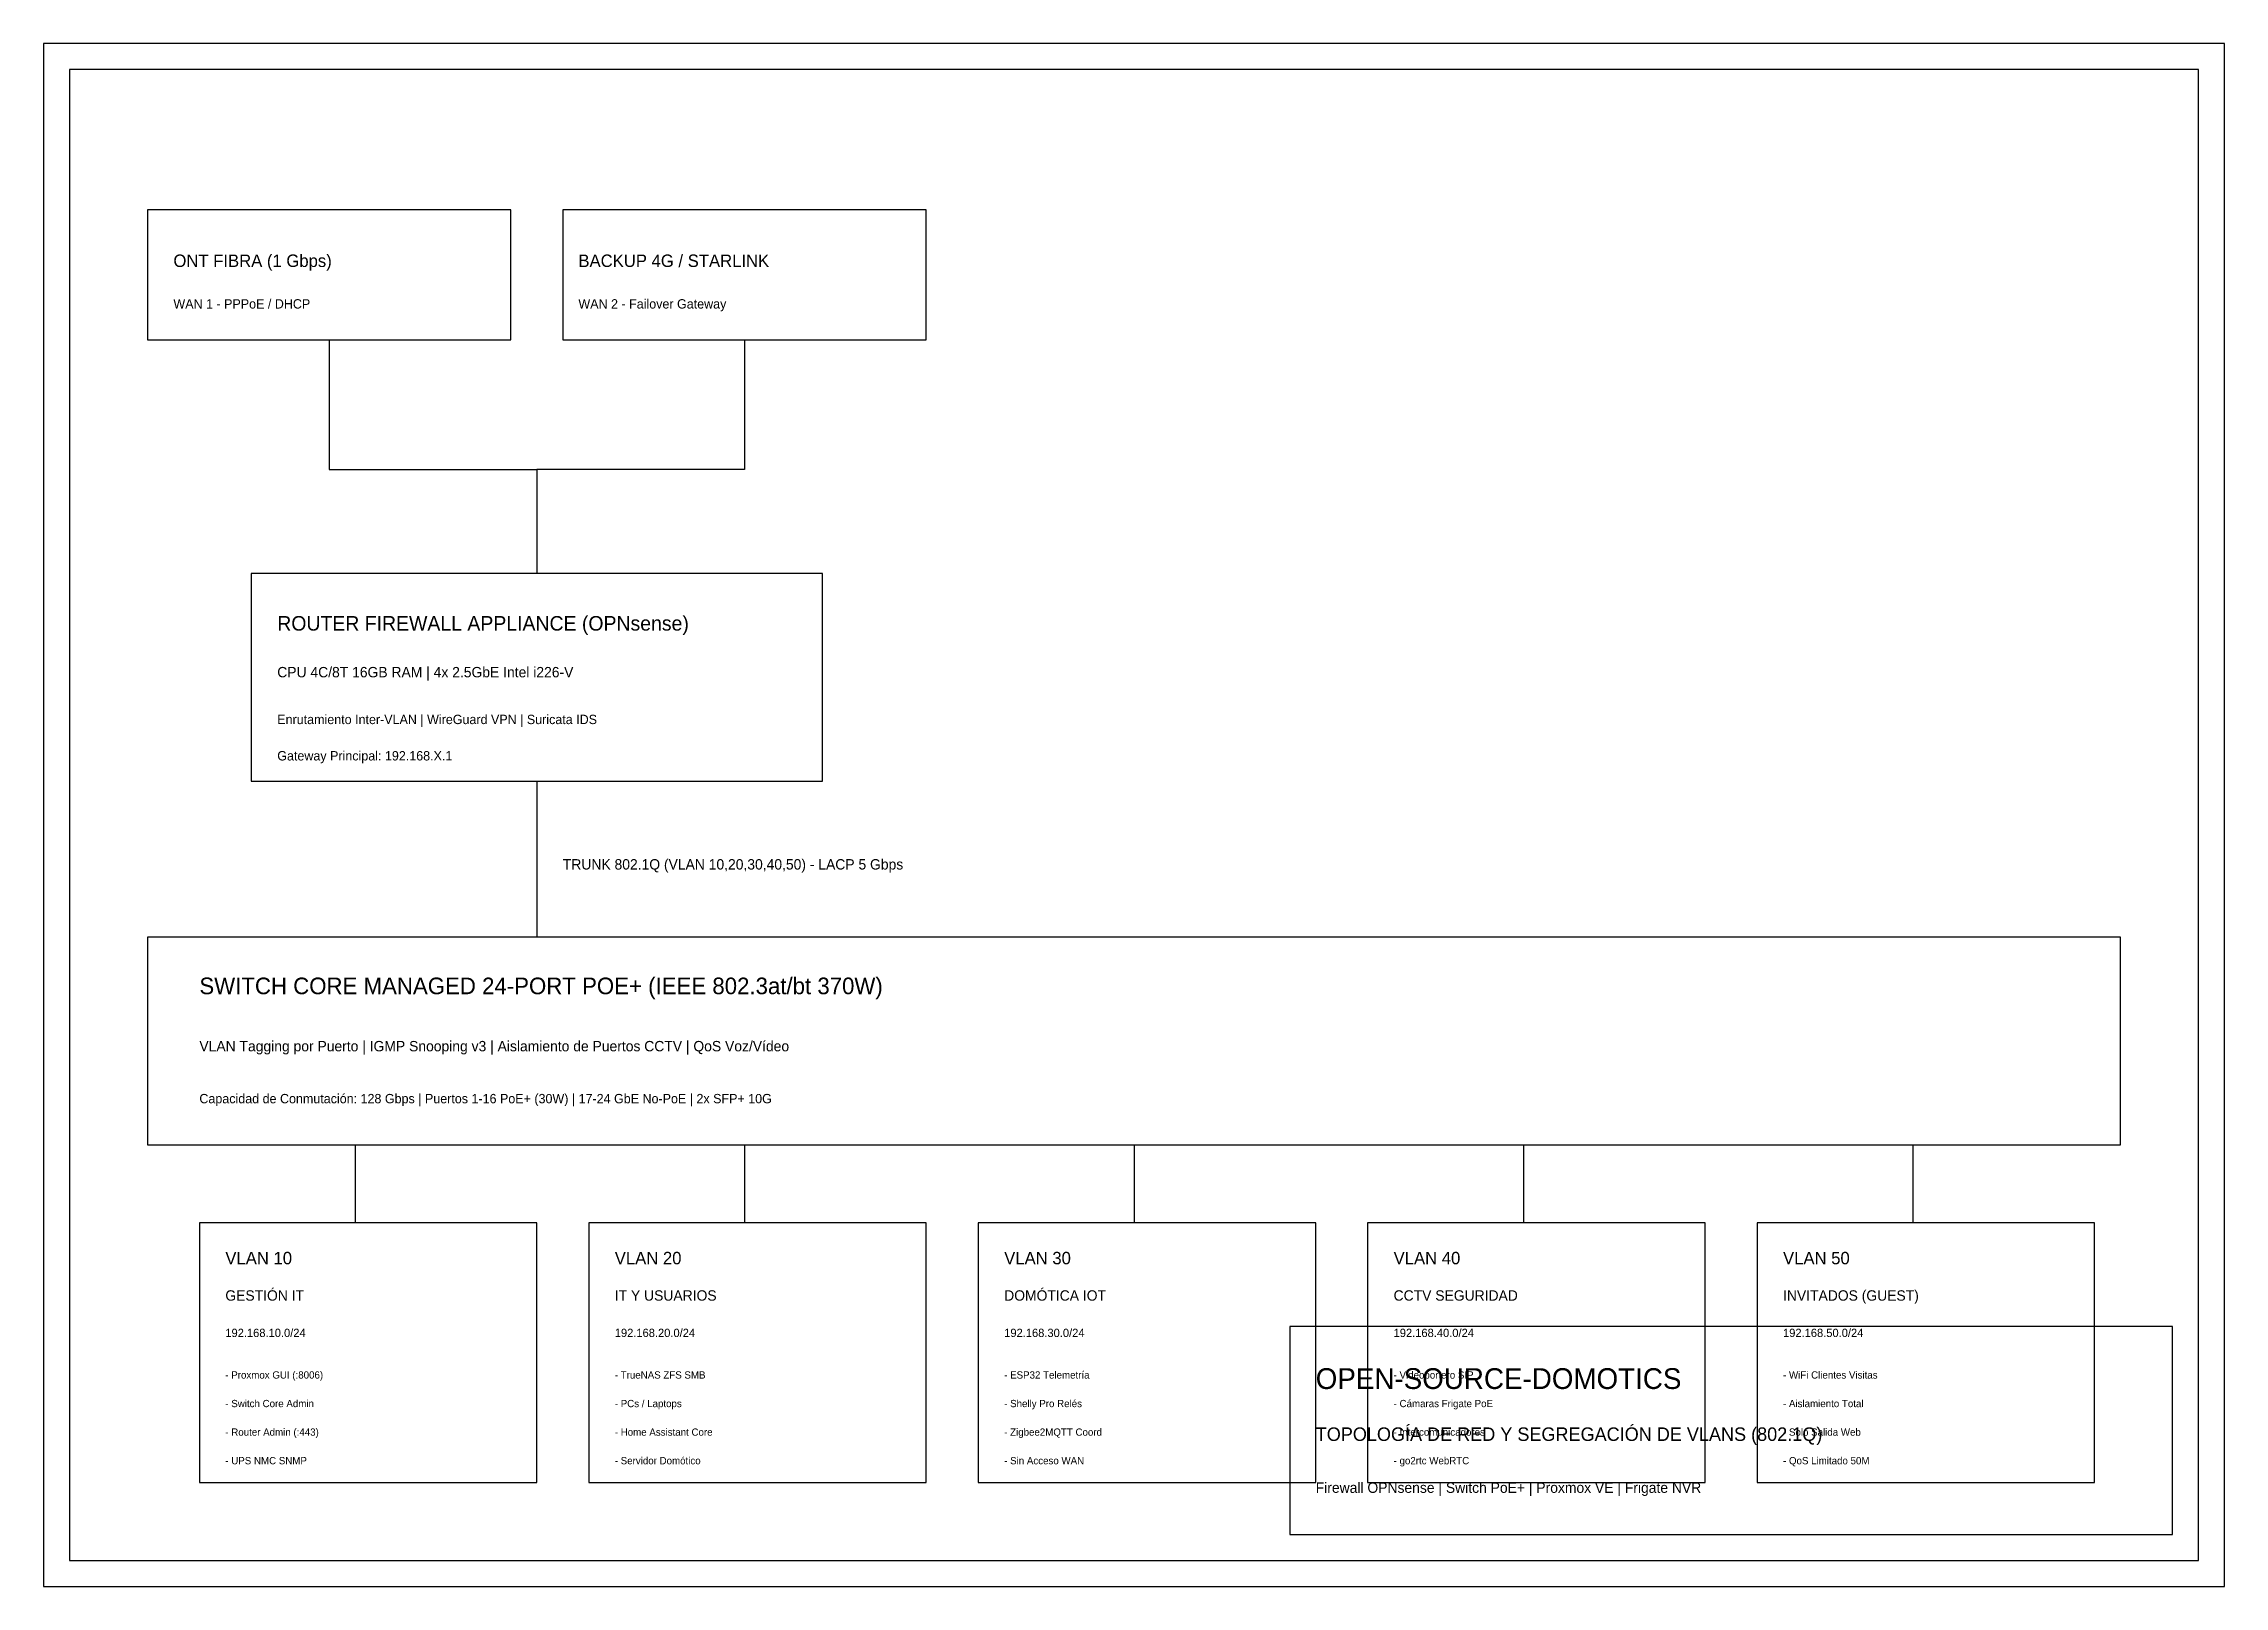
# Model space of a CAD drawing. Extents: x 0 to 420, y 0 to 297.
import ezdxf

# ---------------------------------------------------------------- set-up
doc = ezdxf.new("R2010")
doc.units = 0
for name, color, linetype in [('HARDWARE_NODOS', 7, 'CONTINUOUS'), ('MARCO_ROTULO', 7, 'CONTINUOUS'), ('TEXTO_ROTULOS', 7, 'CONTINUOUS'), ('VLAN10_GESTION', 3, 'CONTINUOUS'), ('VLAN20_IT_CONFIABLE', 4, 'CONTINUOUS'), ('VLAN30_DOMOTICA_IOT', 2, 'CONTINUOUS'), ('VLAN40_CCTV_SEGURIDAD', 6, 'CONTINUOUS'), ('VLAN50_INVITADOS', 5, 'CONTINUOUS'), ('WAN_INTERNET', 1, 'CONTINUOUS')]:
    doc.layers.add(name, color=color, linetype=linetype)

msp = doc.modelspace()

# ---------------------------------------------------------------- linework, layer by layer
at = {"layer": 'HARDWARE_NODOS'}
for p, q in [((150, 195), (40, 195)), ((40, 195), (40, 155)), ((150, 155), (150, 195)), ((40, 155), (150, 155)), ((95, 155), (95, 125)), ((400, 125), (20, 125)), ((20, 125), (20, 85)), ((400, 85), (400, 125)), ((20, 85), (400, 85))]:
    msp.add_line(p, q, dxfattribs=at)
at = {"layer": 'MARCO_ROTULO'}
for p, q in [((420, 297), (0, 297)), ((0, 297), (0, 0)), ((420, 0), (420, 297)), ((415, 292), (5, 292)), ((5, 292), (5, 5)), ((415, 5), (415, 292)), ((410, 50), (240, 50)), ((240, 50), (240, 10)), ((410, 10), (410, 50)), ((240, 10), (410, 10)), ((5, 5), (415, 5)), ((0, 0), (420, 0))]:
    msp.add_line(p, q, dxfattribs=at)
at = {"layer": 'VLAN10_GESTION'}
for p, q in [((60, 85), (60, 70)), ((95, 70), (30, 70)), ((30, 70), (30, 20)), ((95, 20), (95, 70)), ((30, 20), (95, 20))]:
    msp.add_line(p, q, dxfattribs=at)
at = {"layer": 'VLAN20_IT_CONFIABLE'}
for p, q in [((135, 85), (135, 70)), ((170, 70), (105, 70)), ((105, 70), (105, 20)), ((170, 20), (170, 70)), ((105, 20), (170, 20))]:
    msp.add_line(p, q, dxfattribs=at)
at = {"layer": 'VLAN30_DOMOTICA_IOT'}
for p, q in [((210, 85), (210, 70)), ((245, 70), (180, 70)), ((180, 70), (180, 20)), ((245, 20), (245, 70)), ((180, 20), (245, 20))]:
    msp.add_line(p, q, dxfattribs=at)
at = {"layer": 'VLAN40_CCTV_SEGURIDAD'}
for p, q in [((285, 85), (285, 70)), ((320, 70), (255, 70)), ((255, 70), (255, 20)), ((320, 20), (320, 70)), ((255, 20), (320, 20))]:
    msp.add_line(p, q, dxfattribs=at)
at = {"layer": 'VLAN50_INVITADOS'}
for p, q in [((360, 85), (360, 70)), ((395, 70), (330, 70)), ((330, 70), (330, 20)), ((395, 20), (395, 70)), ((330, 20), (395, 20))]:
    msp.add_line(p, q, dxfattribs=at)
at = {"layer": 'WAN_INTERNET'}
for p, q in [((90, 265), (20, 265)), ((20, 265), (20, 240)), ((90, 240), (90, 265)), ((170, 265), (100, 265)), ((100, 265), (100, 240)), ((170, 240), (170, 265)), ((20, 240), (90, 240)), ((55, 240), (55, 215)), ((100, 240), (170, 240)), ((135, 240), (135, 215)), ((55, 215), (95, 215)), ((135, 215), (95, 215)), ((95, 215), (95, 195))]:
    msp.add_line(p, q, dxfattribs=at)

# ---------------------------------------------------------------- texts
at = {"layer": 'TEXTO_ROTULOS'}
for s, height, p in [('ONT FIBRA (1 Gbps)', 2.4, (25, 254)), ('BACKUP 4G / STARLINK', 2.4, (103, 254)), ('WAN 1 - PPPoE / DHCP', 1.8, (25, 246)), ('WAN 2 - Failover Gateway', 1.8, (103, 246)), ('ROUTER FIREWALL APPLIANCE (OPNsense)', 2.8, (45, 184)), ('CPU 4C/8T 16GB RAM | 4x 2.5GbE Intel i226-V', 2, (45, 175)), ('Enrutamiento Inter-VLAN | WireGuard VPN | Suricata IDS', 1.8, (45, 166)), ('Gateway Principal: 192.168.X.1', 1.8, (45, 159)), ('TRUNK 802.1Q (VLAN 10,20,30,40,50) - LACP 5 Gbps', 2, (100, 138)), ('SWITCH CORE MANAGED 24-PORT POE+ (IEEE 802.3at/bt 370W)', 3.2, (30, 114)), ('VLAN Tagging por Puerto | IGMP Snooping v3 | Aislamiento de Puertos CCTV | QoS Voz/Vídeo', 2, (30, 103)), ('Capacidad de Conmutación: 128 Gbps | Puertos 1-16 PoE+ (30W) | 17-24 GbE No-PoE | 2x SFP+ 10G', 1.8, (30, 93)), ('VLAN 10', 2.4, (35, 62)), ('VLAN 20', 2.4, (110, 62)), ('VLAN 30', 2.4, (185, 62)), ('VLAN 40', 2.4, (260, 62)), ('VLAN 50', 2.4, (335, 62)), ('GESTIÓN IT', 2, (35, 55)), ('IT Y USUARIOS', 2, (110, 55)), ('DOMÓTICA IOT', 2, (185, 55)), ('CCTV SEGURIDAD', 2, (260, 55)), ('INVITADOS (GUEST)', 2, (335, 55)), ('192.168.10.0/24', 1.6, (35, 48)), ('192.168.20.0/24', 1.6, (110, 48)), ('192.168.30.0/24', 1.6, (185, 48)), ('192.168.40.0/24', 1.6, (260, 48)), ('192.168.50.0/24', 1.6, (335, 48)), ('OPEN-SOURCE-DOMOTICS', 4, (245, 38)), ('- Proxmox GUI (:8006)', 1.4, (35, 40)), ('- TrueNAS ZFS SMB', 1.4, (110, 40)), ('- ESP32 Telemetría', 1.4, (185, 40)), ('- Videoportero SIP', 1.4, (260, 40)), ('- WiFi Clientes Visitas', 1.4, (335, 40)), ('- Switch Core Admin', 1.4, (35, 34.5)), ('- PCs / Laptops', 1.4, (110, 34.5)), ('- Shelly Pro Relés', 1.4, (185, 34.5)), ('- Cámaras Frigate PoE', 1.4, (260, 34.5)), ('- Aislamiento Total', 1.4, (335, 34.5)), ('- Router Admin (:443)', 1.4, (35, 29)), ('- Home Assistant Core', 1.4, (110, 29)), ('- Zigbee2MQTT Coord', 1.4, (185, 29)), ('TOPOLOGÍA DE RED Y SEGREGACIÓN DE VLANS (802.1Q)', 2.6, (245, 28)), ('- Intercomunicadores', 1.4, (260, 29)), ('- Solo Salida Web', 1.4, (335, 29)), ('- UPS NMC SNMP', 1.4, (35, 23.5)), ('- Servidor Domótico', 1.4, (110, 23.5)), ('- Sin Acceso WAN', 1.4, (185, 23.5)), ('- go2rtc WebRTC', 1.4, (260, 23.5)), ('- QoS Limitado 50M', 1.4, (335, 23.5)), ('Firewall OPNsense | Switch PoE+ | Proxmox VE | Frigate NVR', 2, (245, 18))]:
    msp.add_text(s, height=height, dxfattribs=at).set_placement(p)

doc.saveas('drawing.dxf')
